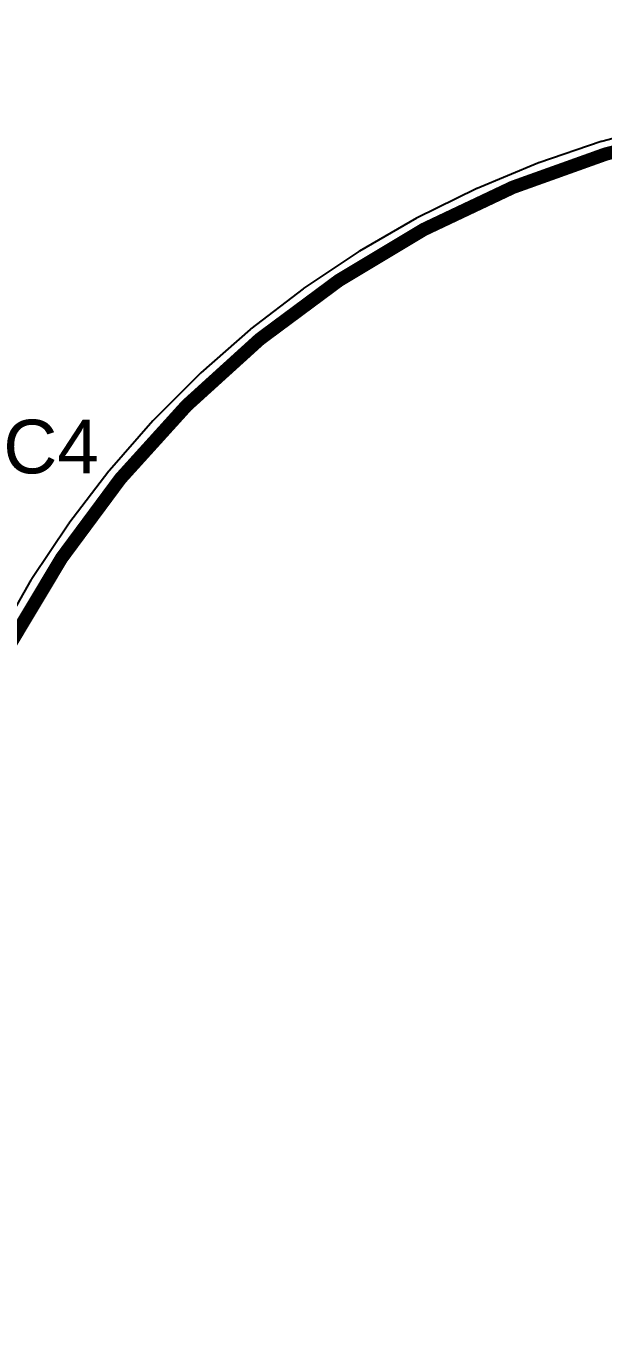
# Model space of a CAD drawing. Header units: inches. Extents: x -38 to 391, y -38 to 85.
# Drawn here: x -16.52 to -5.59, y -3.97 to 20.66 of the extents above; entities that cross this region are included whole.
import ezdxf

# ---------------------------------------------------------------- set-up
doc = ezdxf.new("R2010")
doc.units = ezdxf.units.IN
for name, color, linetype in [('Board Outline', 216, 'Continuous'), ('Bottom Layer', 5, 'Continuous'), ('Multi-Layer', 9, 'Continuous'), ('Top Layer', 1, 'Continuous'), ('Top Overlay', 2, 'Continuous')]:
    doc.layers.add(name, color=color, linetype=linetype)
doc.styles.add('Arial', font='', dxfattribs={"height": 0.2})
doc.styles.get('Arial').set_extended_font_data('Arial')

msp = doc.modelspace()

# ---------------------------------------------------------------- linework, layer by layer
at = {"layer": 'Board Outline'}
for points in [[(38.101, 0, 0.254, 0.254, 1), (-38.099, 0, 0.254, 0.254, 1)], [(19.061, 0, 0.254, 0.254, 1), (-19.061, 0, 0.254, 0.254, 1)]]:
    msp.add_lwpolyline(points, format="xyseb", close=True, dxfattribs=at)
at = {"layer": 'Bottom Layer'}
for p, q in [((-4.401, 18.803), (-5.607, 18.48)), ((-5.607, 18.48), (-5.615, 18.476)), ((-5.623, 18.475), (-6.805, 18.074)), ((-5.615, 18.476), (-5.623, 18.475)), ((-6.821, 18.068), (-7.974, 17.59)), ((-6.812, 18.07), (-6.821, 18.068)), ((-6.805, 18.074), (-6.812, 18.07)), ((-7.989, 17.583), (-9.108, 17.032)), ((-7.981, 17.586), (-7.989, 17.583)), ((-7.974, 17.59), (-7.981, 17.586)), ((-9.123, 17.024), (-10.204, 16.4)), ((-9.115, 17.026), (-9.123, 17.024)), ((-9.108, 17.032), (-9.115, 17.026)), ((-10.218, 16.391), (-11.256, 15.697)), ((-10.21, 16.394), (-10.218, 16.391)), ((-10.204, 16.4), (-10.21, 16.394)), ((-11.27, 15.687), (-12.26, 14.928)), ((-11.262, 15.691), (-11.27, 15.687)), ((-11.256, 15.697), (-11.262, 15.691)), ((-12.273, 14.917), (-13.211, 14.094)), ((-12.266, 14.921), (-12.273, 14.917)), ((-12.26, 14.928), (-12.266, 14.921)), ((-13.224, 14.083), (-14.106, 13.2)), ((-13.217, 14.087), (-13.224, 14.083)), ((-13.211, 14.094), (-13.217, 14.087)), ((-14.118, 13.188), (-14.941, 12.249)), ((-14.111, 13.193), (-14.118, 13.188)), ((-14.106, 13.2), (-14.111, 13.193)), ((-14.951, 12.236), (-15.711, 11.246)), ((-14.945, 12.242), (-14.951, 12.236)), ((-14.941, 12.249), (-14.945, 12.242)), ((-15.721, 11.232), (-16.414, 10.195)), ((-15.715, 11.239), (-15.721, 11.232)), ((-15.711, 11.246), (-15.715, 11.239)), ((-16.423, 10.18), (-17.047, 9.1)), ((-16.417, 10.187), (-16.423, 10.18)), ((-16.414, 10.195), (-16.417, 10.187))]:
    msp.add_line(p, q, dxfattribs=at)
at = {"layer": 'Multi-Layer'}
for p, q in [((-5.54, 18.23), (-6.722, 17.829)), ((-6.722, 17.829), (-7.875, 17.351)), ((-7.875, 17.351), (-8.994, 16.799)), ((-8.994, 16.799), (-10.075, 16.175)), ((-10.075, 16.175), (-11.112, 15.482)), ((-11.112, 15.482), (-12.102, 14.722)), ((-12.102, 14.722), (-13.041, 13.899)), ((-13.041, 13.899), (-13.923, 13.017)), ((-13.923, 13.017), (-14.746, 12.079)), ((-14.746, 12.079), (-15.506, 11.089)), ((-15.506, 11.089), (-16.199, 10.051)), ((-16.199, 10.051), (-16.823, 8.97))]:
    msp.add_line(p, q, dxfattribs=at)
at = {"layer": 'Top Layer'}
for p, q in [((-4.401, 18.803), (-5.607, 18.48)), ((-5.607, 18.48), (-5.615, 18.476)), ((-5.623, 18.475), (-6.805, 18.074)), ((-5.615, 18.476), (-5.623, 18.475)), ((-6.821, 18.068), (-7.974, 17.59)), ((-6.812, 18.07), (-6.821, 18.068)), ((-6.805, 18.074), (-6.812, 18.07)), ((-7.989, 17.583), (-9.108, 17.032)), ((-7.981, 17.586), (-7.989, 17.583)), ((-7.974, 17.59), (-7.981, 17.586)), ((-9.123, 17.024), (-10.204, 16.4)), ((-9.115, 17.026), (-9.123, 17.024)), ((-9.108, 17.032), (-9.115, 17.026)), ((-10.218, 16.391), (-11.256, 15.697)), ((-10.21, 16.394), (-10.218, 16.391)), ((-10.204, 16.4), (-10.21, 16.394)), ((-11.27, 15.687), (-12.26, 14.928)), ((-11.262, 15.691), (-11.27, 15.687)), ((-11.256, 15.697), (-11.262, 15.691)), ((-12.273, 14.917), (-13.211, 14.094)), ((-12.266, 14.921), (-12.273, 14.917)), ((-12.26, 14.928), (-12.266, 14.921)), ((-13.224, 14.083), (-14.106, 13.2)), ((-13.217, 14.087), (-13.224, 14.083)), ((-13.211, 14.094), (-13.217, 14.087)), ((-14.118, 13.188), (-14.941, 12.249)), ((-14.111, 13.193), (-14.118, 13.188)), ((-14.106, 13.2), (-14.111, 13.193)), ((-14.951, 12.236), (-15.711, 11.246)), ((-14.945, 12.242), (-14.951, 12.236)), ((-14.941, 12.249), (-14.945, 12.242)), ((-15.721, 11.232), (-16.414, 10.195)), ((-15.715, 11.239), (-15.721, 11.232)), ((-15.711, 11.246), (-15.715, 11.239)), ((-16.423, 10.18), (-17.047, 9.1)), ((-16.417, 10.187), (-16.423, 10.18)), ((-16.414, 10.195), (-16.417, 10.187))]:
    msp.add_line(p, q, dxfattribs=at)

# ---------------------------------------------------------------- texts
at = {"layer": 'Top Overlay', "style": 'Arial'}
msp.add_text('C4', height=1.016, dxfattribs=at).set_placement((-16.955, 12.192))

doc.saveas('drawing.dxf')
